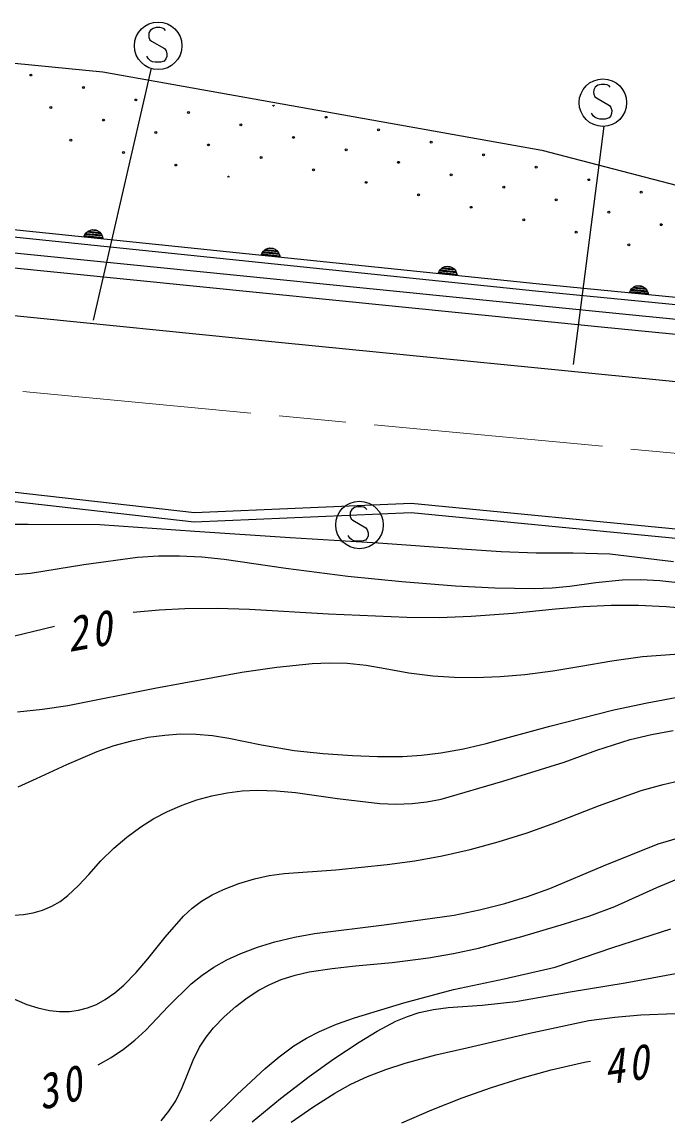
# Model space of a CAD drawing. Units: millimetres, scale not verified. Extents: x 40000 to 680000, y 20000 to 380000.
# Drawn here: x 172693 to 206531, y 260412 to 318044 of the extents above; entities that cross this region are included whole.
import ezdxf

# ---------------------------------------------------------------- set-up
doc = ezdxf.new("R2010")
doc.units = ezdxf.units.MM
doc.header["$LTSCALE"] = 1000
doc.linetypes.add('CHAIN', pattern=[18.5, 12, -1.5, 3.5, -1.5])
doc.layers.add('M-BGD', color=7, linetype='Continuous', lineweight=25)
doc.layers.add('M-BMK', color=2, linetype='CHAIN', lineweight=13)
doc.styles.add('ＭＳ ゴシック', font='')
doc.styles.get('ＭＳ ゴシック').set_extended_font_data('MS Gothic')

msp = doc.modelspace()

# ---------------------------------------------------------------- linework, layer by layer
at = {"layer": 'M-BGD'}
for p, q in [((179425, 317612), (179344, 317475)), ((179562, 317706), (179425, 317612)), ((179725, 317750), (179562, 317706)), ((179919, 317750), (179725, 317750)), ((180050, 317725), (179919, 317750)), ((180144, 317681), (180050, 317725)), ((180212, 317606), (180144, 317681)), ((179344, 317475), (179337, 317331)), ((179337, 317331), (179344, 317237)), ((179344, 317237), (179394, 317112)), ((179394, 317112), (179481, 317043)), ((179481, 317043), (180162, 316650)), ((162540, 316831), (176924, 315434)), ((180162, 316650), (180237, 316537)), ((180237, 316537), (180287, 316381)), ((179319, 316112), (179231, 316256)), ((179419, 316018), (179319, 316112)), ((179537, 315962), (179419, 316018)), ((179662, 315943), (179537, 315962)), ((179950, 315943), (179662, 315943)), ((180144, 316000), (179950, 315943)), ((180231, 316112), (180144, 316000)), ((180275, 316231), (180231, 316112)), ((180287, 316381), (180275, 316231)), ((179459, 315623), (176429, 302432)), ((176924, 315434), (199924, 311329)), ((202860, 314730), (202722, 314636)), ((203022, 314774), (202860, 314730)), ((203216, 314774), (203022, 314774)), ((203347, 314749), (203216, 314774)), ((203441, 314705), (203347, 314749)), ((203510, 314630), (203441, 314705)), ((202641, 314499), (202635, 314355)), ((202635, 314355), (202641, 314261)), ((202722, 314636), (202641, 314499)), ((202641, 314261), (202691, 314136)), ((202691, 314136), (202779, 314067)), ((202779, 314067), (203460, 313674)), ((203460, 313674), (203535, 313561)), ((203535, 313561), (203585, 313405)), ((202616, 313136), (202529, 313280)), ((202716, 313042), (202616, 313136)), ((202835, 312986), (202716, 313042)), ((202960, 312967), (202835, 312986)), ((203247, 312967), (202960, 312967)), ((203441, 313024), (203247, 312967)), ((203529, 313136), (203441, 313024)), ((203572, 313255), (203529, 313136)), ((203585, 313405), (203572, 313255)), ((203166, 312592), (201561, 300115)), ((199924, 311329), (210005, 308717)), ((143972, 310099), (199627, 304360)), ((199587, 303962), (143923, 309702)), ((151995, 308009), (203105, 302865)), ((203026, 302069), (151904, 307214)), ((175940, 306802), (175992, 306913)), ((176935, 306700), (175940, 306802)), ((175971, 306862), (176916, 306765)), ((175992, 306913), (176059, 307004)), ((176898, 306829), (176003, 306922)), ((176046, 306980), (176865, 306896)), ((176059, 307004), (176167, 307103)), ((176826, 306962), (176103, 307037)), ((176167, 307103), (176283, 307152)), ((176169, 307093), (176770, 307031)), ((176283, 307152), (176404, 307177)), ((176660, 307105), (176289, 307143)), ((176404, 307177), (176558, 307161)), ((176558, 307161), (176671, 307112)), ((176671, 307112), (176774, 307041)), ((176774, 307041), (176860, 306921)), ((176860, 306921), (176909, 306818)), ((176909, 306818), (176935, 306700)), ((185268, 305956), (185335, 306047)), ((185335, 306047), (185443, 306147)), ((186102, 306006), (185379, 306081)), ((185443, 306147), (185559, 306195)), ((185445, 306137), (186046, 306074)), ((185559, 306195), (185679, 306220)), ((185936, 306149), (185565, 306187)), ((185679, 306220), (185834, 306204)), ((185834, 306204), (185947, 306155)), ((185947, 306155), (186050, 306084)), ((186050, 306084), (186136, 305965)), ((185216, 305846), (185268, 305956)), ((186211, 305743), (185216, 305846)), ((185247, 305906), (186192, 305808)), ((186174, 305873), (185279, 305965)), ((185322, 306023), (186141, 305939)), ((186136, 305965), (186185, 305862)), ((186185, 305862), (186211, 305743)), ((145422, 305387), (186306, 301270)), ((194492, 304889), (194544, 305000)), ((195487, 304787), (194492, 304889)), ((194523, 304949), (195468, 304852)), ((194544, 305000), (194611, 305091)), ((195450, 304916), (194555, 305009)), ((194598, 305067), (195417, 304983)), ((194611, 305091), (194719, 305190)), ((195378, 305049), (194655, 305124)), ((194719, 305190), (194835, 305239)), ((194721, 305180), (195322, 305118)), ((194835, 305239), (194955, 305264)), ((195212, 305192), (194841, 305230)), ((194955, 305264), (195110, 305248)), ((195110, 305248), (195223, 305199)), ((195223, 305199), (195326, 305128)), ((195326, 305128), (195412, 305008)), ((195412, 305008), (195461, 304905)), ((195461, 304905), (195487, 304787)), ((199627, 304360), (264170, 297983)), ((264138, 297584), (199587, 303962)), ((204508, 303878), (204559, 303988)), ((205504, 303779), (204508, 303878)), ((204539, 303937), (205485, 303844)), ((204559, 303988), (204626, 304079)), ((205466, 303909), (204570, 303997)), ((204614, 304056), (205432, 303975)), ((204626, 304079), (204734, 304179)), ((205394, 304041), (204670, 304113)), ((204734, 304179), (204850, 304228)), ((204736, 304169), (205338, 304110)), ((204850, 304228), (204970, 304254)), ((205227, 304183), (204856, 304220)), ((204970, 304254), (205124, 304239)), ((205124, 304239), (205238, 304190)), ((205238, 304190), (205341, 304119)), ((205341, 304119), (205427, 304000)), ((205427, 304000), (205478, 303897)), ((205478, 303897), (205504, 303779)), ((203105, 302865), (263267, 296974)), ((263200, 296177), (203026, 302069)), ((186306, 301270), (226712, 297277)), ((167004, 294026), (181724, 292367)), ((181706, 291866), (167033, 293519)), ((181724, 292367), (193086, 292859)), ((193086, 292859), (228973, 289373)), ((193072, 292358), (181706, 291866)), ((189887, 292392), (189881, 292248)), ((189881, 292248), (189887, 292155)), ((189969, 292530), (189887, 292392)), ((190106, 292623), (189969, 292530)), ((190269, 292667), (190106, 292623)), ((190462, 292667), (190269, 292667)), ((190594, 292642), (190462, 292667)), ((190687, 292598), (190594, 292642)), ((190756, 292523), (190687, 292598)), ((228953, 288873), (193072, 292358)), ((169264, 291732), (173020, 291766)), ((173020, 291766), (176775, 291739)), ((176775, 291739), (181749, 291390)), ((189887, 292155), (189937, 292030)), ((189937, 292030), (190025, 291961)), ((190025, 291961), (190706, 291567)), ((181749, 291390), (186736, 291053)), ((186736, 291053), (191354, 290782)), ((189862, 291030), (189775, 291173)), ((190706, 291567), (190781, 291455)), ((190819, 291148), (190775, 291030)), ((190781, 291455), (190831, 291298)), ((190831, 291298), (190819, 291148)), ((189962, 290936), (189862, 291030)), ((190081, 290880), (189962, 290936)), ((190206, 290861), (190081, 290880)), ((190494, 290861), (190206, 290861)), ((190687, 290917), (190494, 290861)), ((190775, 291030), (190687, 290917)), ((191354, 290782), (195968, 290451)), ((175931, 289640), (178735, 290028)), ((178735, 290028), (179843, 290096)), ((179843, 290096), (180951, 290103)), ((180951, 290103), (182116, 290045)), ((182116, 290045), (183279, 289926)), ((183279, 289926), (186520, 289453)), ((195968, 290451), (197792, 290322)), ((197792, 290322), (199617, 290254)), ((199617, 290254), (201556, 290259)), ((201556, 290259), (203489, 290204)), ((203489, 290204), (206818, 289795)), ((173141, 289192), (175931, 289640)), ((186520, 289453), (189762, 289041)), ((172105, 289103), (173141, 289192)), ((189762, 289041), (192582, 288753)), ((192582, 288753), (195408, 288525)), ((202759, 288709), (204136, 288845)), ((204136, 288845), (205112, 288856)), ((205112, 288856), (206100, 288806)), ((206100, 288806), (208314, 288560)), ((195408, 288525), (197462, 288423)), ((197462, 288423), (199523, 288382)), ((199523, 288382), (200462, 288418)), ((200462, 288418), (201395, 288514)), ((201395, 288514), (202759, 288709)), ((178522, 287154), (179873, 287279)), ((179873, 287279), (181230, 287345)), ((181230, 287345), (182921, 287357)), ((182921, 287357), (184614, 287309)), ((184614, 287309), (188739, 287066)), ((188739, 287066), (192858, 286885)), ((196224, 286936), (198427, 287101)), ((198427, 287101), (200635, 287326)), ((200635, 287326), (202088, 287452)), ((202088, 287452), (203554, 287518)), ((203554, 287518), (204993, 287513)), ((204993, 287513), (206442, 287448)), ((206442, 287448), (208398, 287281)), ((192858, 286885), (194536, 286880)), ((194536, 286880), (196224, 286936)), ((171647, 285757), (174390, 286424)), ((203581, 284602), (205201, 284825)), ((205201, 284825), (208127, 285052)), ((184206, 284012), (186043, 284269)), ((186043, 284269), (187892, 284467)), ((187892, 284467), (188801, 284504)), ((188801, 284504), (189717, 284480)), ((189717, 284480), (190717, 284374)), ((190717, 284374), (191721, 284206)), ((191721, 284206), (192963, 283981)), ((200498, 284073), (201968, 284320)), ((201968, 284320), (203581, 284602)), ((179648, 283169), (184206, 284012)), ((192963, 283981), (194214, 283817)), ((194214, 283817), (195323, 283748)), ((195323, 283748), (196434, 283740)), ((196434, 283740), (197733, 283783)), ((197733, 283783), (199030, 283887)), ((199030, 283887), (200498, 284073)), ((175100, 282267), (179648, 283169)), ((203686, 282033), (205440, 282411)), ((205440, 282411), (207209, 282731)), ((172453, 281941), (173775, 282073)), ((173775, 282073), (175100, 282267)), ((200348, 281186), (203686, 282033)), ((179302, 280601), (180169, 280720)), ((180169, 280720), (180990, 280774)), ((180990, 280774), (181810, 280767)), ((181810, 280767), (182675, 280690)), ((182675, 280690), (183532, 280553)), ((197013, 280276), (200348, 281186)), ((204555, 280488), (205670, 280753)), ((205670, 280753), (206800, 280960)), ((176630, 279864), (177529, 280172)), ((177529, 280172), (178447, 280423)), ((178447, 280423), (179302, 280601)), ((183532, 280553), (185235, 280203)), ((185235, 280203), (186950, 279913)), ((195824, 279999), (197013, 280276)), ((202810, 279923), (204555, 280488)), ((175033, 279182), (176630, 279864)), ((186950, 279913), (188468, 279754)), ((188468, 279754), (190005, 279654)), ((190005, 279654), (191308, 279598)), ((191308, 279598), (192620, 279602)), ((192620, 279602), (193626, 279662)), ((193626, 279662), (194626, 279781)), ((194626, 279781), (195824, 279999)), ((201091, 279303), (202810, 279923)), ((173461, 278447), (175033, 279182)), ((197887, 278309), (201091, 279303)), ((172489, 278014), (173461, 278447)), ((206284, 278138), (207463, 278406)), ((183435, 277701), (184219, 277793)), ((184219, 277793), (185018, 277826)), ((185018, 277826), (186016, 277797)), ((186016, 277797), (187013, 277707)), ((194656, 277369), (197887, 278309)), ((202883, 277009), (205130, 277813)), ((205130, 277813), (206284, 278138)), ((181076, 277055), (181854, 277330)), ((181854, 277330), (182638, 277545)), ((182638, 277545), (183435, 277701)), ((187013, 277707), (189217, 277392)), ((189217, 277392), (191428, 277136)), ((193129, 277133), (193893, 277221)), ((193893, 277221), (194656, 277369)), ((179602, 276344), (180321, 276725)), ((180321, 276725), (181076, 277055)), ((191428, 277136), (192278, 277104)), ((192278, 277104), (193129, 277133)), ((200654, 276146), (202883, 277009)), ((178924, 275918), (179602, 276344)), ((199148, 275607), (200654, 276146)), ((178191, 275381), (178924, 275918)), ((197627, 275126), (199148, 275607)), ((177498, 274799), (178191, 275381)), ((196171, 274736), (197627, 275126)), ((203159, 273878), (206008, 275022)), ((206008, 275022), (207147, 275360)), ((176822, 274131), (177498, 274799)), ((193264, 274139), (194700, 274404)), ((194700, 274404), (196171, 274736)), ((176185, 273418), (176822, 274131)), ((189127, 273672), (191820, 273934)), ((191820, 273934), (193264, 274139)), ((200345, 272684), (203159, 273878)), ((175658, 272841), (176185, 273418)), ((184048, 272947), (184868, 273198)), ((184868, 273198), (185635, 273363)), ((185635, 273363), (186426, 273470)), ((186426, 273470), (189127, 273672)), ((205950, 272738), (208183, 273678)), ((175099, 272317), (175658, 272841)), ((182655, 272356), (183252, 272640)), ((183252, 272640), (184048, 272947)), ((199172, 272265), (200345, 272684)), ((203739, 271743), (205950, 272738)), ((174692, 272012), (175099, 272317)), ((181605, 271656), (182098, 272026)), ((182098, 272026), (182655, 272356)), ((197981, 271904), (199172, 272265)), ((173281, 271410), (173774, 271554)), ((173774, 271554), (174253, 271759)), ((174253, 271759), (174692, 272012)), ((181150, 271238), (181605, 271656)), ((195324, 271299), (196656, 271571)), ((196656, 271571), (197981, 271904)), ((202438, 271258), (203739, 271743)), ((172262, 271296), (172774, 271323)), ((172774, 271323), (173281, 271410)), ((180189, 270136), (181150, 271238)), ((191662, 270785), (195324, 271299)), ((201116, 270831), (202438, 271258)), ((186968, 270141), (188019, 270334)), ((188019, 270334), (191662, 270785)), ((198870, 270168), (201116, 270831)), ((203641, 269601), (206675, 270573)), ((179281, 269004), (180189, 270136)), ((185028, 269614), (185931, 269890)), ((185931, 269890), (186968, 270141)), ((196608, 269563), (198870, 270168)), ((183426, 268949), (184149, 269283)), ((184149, 269283), (185028, 269614)), ((193994, 269061), (195300, 269281)), ((195300, 269281), (196608, 269563)), ((200620, 268570), (203641, 269601)), ((178678, 268296), (179281, 269004)), ((182734, 268562), (183426, 268949)), ((188945, 268505), (190170, 268632)), ((190170, 268632), (192090, 268818)), ((192090, 268818), (193994, 269061)), ((197958, 267954), (200620, 268570)), ((178030, 267628), (178678, 268296)), ((181560, 267702), (182128, 268155)), ((182128, 268155), (182734, 268562)), ((186271, 267920), (186993, 268147)), ((186993, 268147), (187743, 268320)), ((187743, 268320), (188945, 268505)), ((204282, 267740), (207396, 268327)), ((177557, 267223), (178030, 267628)), ((180348, 266513), (181560, 267702)), ((185093, 267360), (185666, 267665)), ((185666, 267665), (186271, 267920)), ((195291, 267399), (197958, 267954)), ((201413, 267284), (204282, 267740)), ((171899, 267073), (172950, 266622)), ((176598, 266621), (177053, 266870)), ((177053, 266870), (177557, 267223)), ((183896, 266510), (184479, 266961)), ((184479, 266961), (185093, 267360)), ((192700, 266693), (195291, 267399)), ((198558, 266769), (201413, 267284)), ((172950, 266622), (173528, 266432)), ((173528, 266432), (174133, 266297)), ((174133, 266297), (174653, 266242)), ((175177, 266248), (175654, 266310)), ((175654, 266310), (176127, 266432)), ((176127, 266432), (176598, 266621)), ((179175, 265277), (180348, 266513)), ((183291, 265972), (183896, 266510)), ((190101, 265921), (192700, 266693)), ((193500, 266191), (194246, 266350)), ((194246, 266350), (195008, 266451)), ((195008, 266451), (196789, 266580)), ((196789, 266580), (198558, 266769)), ((174653, 266242), (175177, 266248)), ((182730, 265392), (183291, 265972)), ((189175, 265590), (190101, 265921)), ((191302, 265213), (192276, 265733)), ((192276, 265733), (192879, 265991)), ((192879, 265991), (193500, 266191)), ((199201, 265097), (202390, 265775)), ((202390, 265775), (203744, 265951)), ((203744, 265951), (205106, 266068)), ((205106, 266068), (206903, 266151)), ((178608, 264752), (179175, 265277)), ((182335, 264901), (182730, 265392)), ((187597, 264852), (188285, 265209)), ((188285, 265209), (189175, 265590)), ((190354, 264638), (191302, 265213)), ((178005, 264276), (178608, 264752)), ((181996, 264385), (182335, 264901)), ((186939, 264443), (187597, 264852)), ((189021, 263766), (190354, 264638)), ((195996, 264353), (199201, 265097)), ((177358, 263842), (178005, 264276)), ((181659, 263708), (181996, 264385)), ((186166, 263875), (186939, 264443)), ((192756, 263547), (194364, 263978)), ((194364, 263978), (195996, 264353)), ((176677, 263458), (177358, 263842)), ((181380, 263010), (181659, 263708)), ((185434, 263263), (186166, 263875)), ((187736, 262853), (189021, 263766)), ((191753, 263220), (192756, 263547)), ((200417, 263187), (202003, 263556)), ((202003, 263556), (202236, 263605)), ((202236, 263605), (202470, 263653)), ((181088, 262274), (181380, 263010)), ((183964, 261898), (185434, 263263)), ((186227, 261691), (187736, 262853)), ((189923, 262436), (190783, 262840)), ((190783, 262840), (191753, 263220)), ((198842, 262759), (200417, 263187)), ((180748, 261579), (181088, 262274)), ((189088, 261976), (189923, 262436)), ((195757, 261733), (197285, 262273)), ((197285, 262273), (198842, 262759)), ((182543, 260499), (183964, 261898)), ((184752, 260480), (186227, 261691)), ((187929, 261247), (189088, 261976)), ((194160, 261099), (195757, 261733)), ((180388, 261034), (180748, 261579)), ((186795, 260462), (187929, 261247)), ((192592, 260412), (194160, 261099)), ((179977, 260521), (180388, 261034))]:
    msp.add_line(p, q, dxfattribs=at)
for centre, radius in [((179825, 316800), 1244), ((173155, 315269), 49.8), ((203122, 313824), 1244), ((175907, 314616), 49.8), ((174205, 313566), 49.8), ((178659, 313963), 49.8), ((176957, 312913), 49.8), ((181411, 313310), 49.8), ((188618, 313055), 49.8), ((184163, 312658), 49.8), ((191370, 312402), 49.8), ((175254, 311864), 49.8), ((179709, 312261), 49.8), ((186915, 312005), 49.8), ((194122, 311749), 49.8), ((178006, 311211), 49.8), ((182461, 311608), 49.8), ((189667, 311352), 49.8), ((185213, 310955), 49.8), ((192419, 310699), 49.8), ((196874, 311096), 49.8), ((180758, 310558), 49.8), ((187965, 310303), 49.8), ((195171, 310047), 49.8), ((199626, 310444), 49.8), ((190717, 309650), 49.8), ((202378, 309791), 49.8), ((193469, 308997), 49.8), ((197924, 309394), 49.8), ((205130, 309138), 49.8), ((196221, 308344), 49.8), ((200676, 308741), 49.8), ((203428, 308089), 49.8), ((198973, 307692), 49.8), ((206180, 307436), 49.8), ((201725, 307039), 49.8), ((204477, 306386), 49.8), ((190369, 291717), 1244)]:
    msp.add_circle(centre, radius, dxfattribs=at)
for centre, start, end in [((185866, 313707), 174.16901, 345.19392), ((183510, 309906), 4.2489, 153.80017)]:
    msp.add_arc(centre, 49.8, start, end, dxfattribs=at)
at = {"layer": 'M-BMK'}
msp.add_line((154310, 300446), (267947, 289700), dxfattribs=at)

# ---------------------------------------------------------------- texts
at = {"layer": 'M-BGD', "char_height": 1833, "attachment_point": 7, "style": 'ＭＳ ゴシック'}
for s, insert, rotation in [('\\T1.2;\\W0.85;\\Q15;20', (175170, 285036), 10.2), ('\\T1.2;\\W0.85;\\Q15;40', (203259, 262377), 8.5), ('\\T1.2;\\W0.85;\\Q15;30', (173710, 261040), 15.1)]:
    msp.add_mtext(s, dxfattribs=dict(at, insert=insert, rotation=rotation))

doc.saveas('drawing.dxf')
